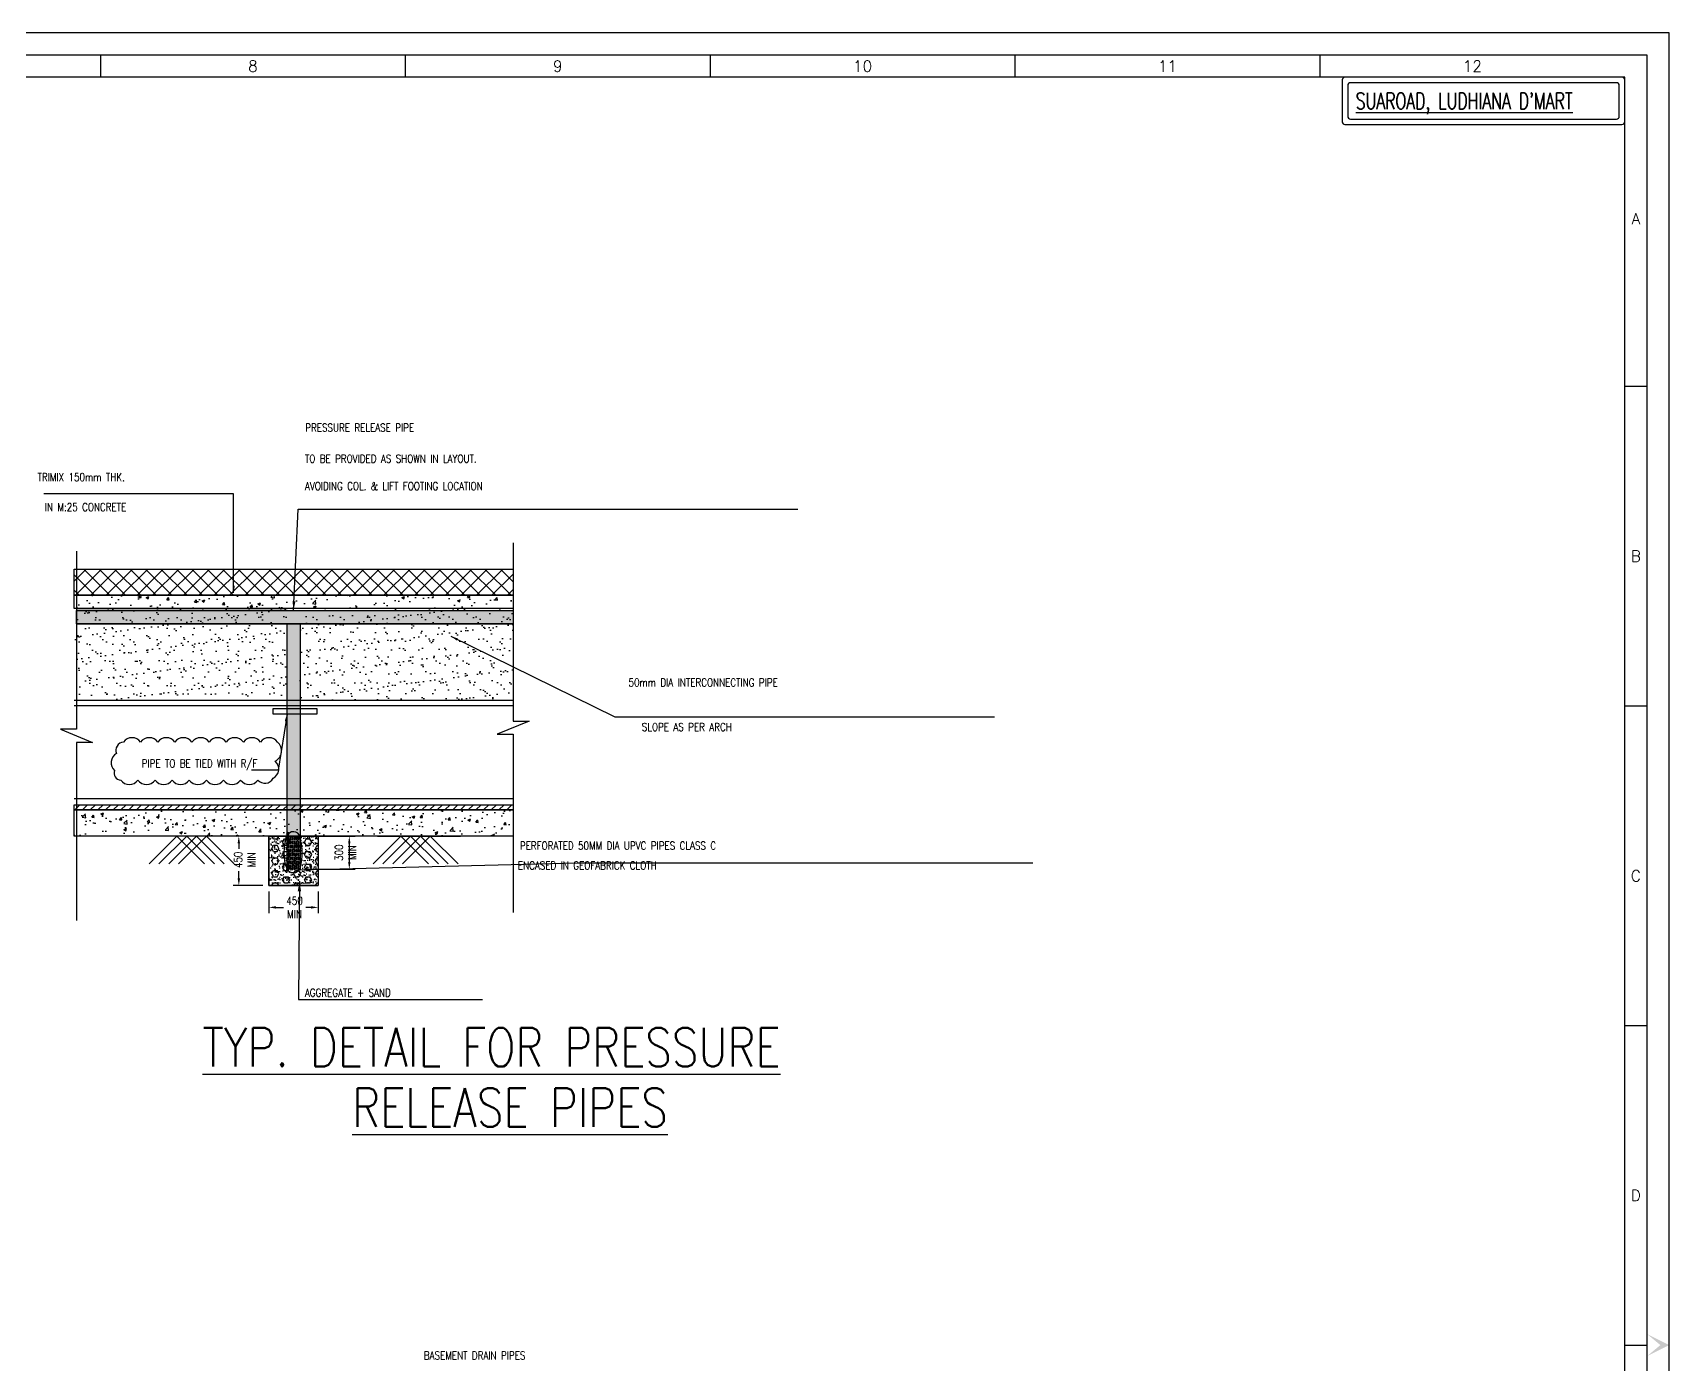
# Model space of a CAD drawing. Extents: x -69352 to 1013721, y -547461 to -186867.
# Drawn here: x 887478 to 943727, y -386413 to -340634 of the extents above; entities that cross this region are included whole.
import ezdxf
from ezdxf.enums import TextEntityAlignment as Align

# ---------------------------------------------------------------- set-up
doc = ezdxf.new("R2010")
doc.units = 0
doc.header["$LTSCALE"] = 500
doc.header["$MEASUREMENT"] = 0
doc.header["$PDMODE"] = 35
doc.header["$PDSIZE"] = -15
doc.layers.get('DEFPOINTS').update_dxf_attribs({"color": 4})
for name, color, linetype in [('CLOUD', 7, 'Continuous'), ('DIM', 5, 'Continuous'), ('Pipes', 1, 'Continuous'), ('PNA', 10, 'Continuous'), ('S-BEAM OUTER', 4, 'Continuous'), ('S-BRECK LINE', 8, 'Continuous'), ('S-CONCRET LINE', 4, 'Continuous'), ('S-DIM-1', 5, 'Continuous'), ('S-FILLING', 9, 'Continuous'), ('S-HATCH', 253, 'Continuous'), ('S-PCC', 9, 'Continuous'), ('S-REINFORCEMENT', 6, 'Continuous'), ('S-TEXT-1 @ 1', 4, 'Continuous'), ('SCHEDULE LINE-1', 7, 'Continuous'), ('SHEET', 7, 'Continuous'), ('TITLE', 4, 'Continuous')]:
    doc.layers.add(name, color=color, linetype=linetype)
doc.styles.add('ROMANS', font='simplex.shx', dxfattribs={"width": 0.8, "height": 275})
doc.dimstyles.new('dim100', dxfattribs={"dimtxt": 250, "dimasz": 250, "dimexe": 200, "dimexo": 200, "dimgap": 100, "dimtad": 1, "dimdec": 0, "dimzin": 0, "dimdsep": 46, "dimtxsty": 'ROMANS', "dimcen": 0, "dimclrd": 5, "dimclre": 5, "dimclrt": 4, "dimadec": 0, "dimazin": 0, "dimtfac": 1, "dimtdec": 0, "dimtix": 1, "dimtofl": 0, "dimtmove": 2, "dimatfit": 3, "dimfxl": 0, "dimtolj": 1, "dimtzin": 0, "dimlwd": -1, "dimlwe": -1, "dimarcsym": 0})
doc.dimstyles.new('dim33.33', dxfattribs={"dimtxt": 250, "dimasz": 250, "dimexe": 200, "dimexo": 200, "dimgap": 100, "dimtad": 1, "dimdec": 0, "dimlfac": 0.333331, "dimzin": 0, "dimdsep": 46, "dimtxsty": 'ROMANS', "dimcen": 0, "dimclrd": 5, "dimclre": 5, "dimclrt": 4, "dimadec": 0, "dimazin": 0, "dimtfac": 1, "dimtdec": 0, "dimtix": 1, "dimtofl": 0, "dimtmove": 2, "dimatfit": 3, "dimfxl": 0, "dimtolj": 1, "dimtzin": 0, "dimlwd": -1, "dimlwe": -1, "dimarcsym": 0})
doc.dimstyles.new('YOGITA', dxfattribs={"dimtxt": 375, "dimasz": 350, "dimexe": 100, "dimexo": 100, "dimgap": 100, "dimtad": 1, "dimdec": 0, "dimzin": 0, "dimdsep": 46, "dimtxsty": 'ROMANS', "dimsah": 1, "dimcen": 0, "dimclrd": 5, "dimclre": 5, "dimclrt": 4, "dimadec": 0, "dimazin": 0, "dimtfac": 1, "dimtdec": 0, "dimtmove": 0, "dimatfit": 3, "dimfxl": 0, "dimfrac": 1, "dimtolj": 1, "dimtzin": 0, "dimarcsym": 0})

# ---------------------------------------------------------------- blocks, each defined once
blk = doc.blocks.new('FOLDER')
at = {"layer": 'PNA'}
for points in [[(-1250, 2500), (0, 0), (0, 1000)], [(1250, 2500), (0, 0), (0, 1000)]]:
    blk.add_solid(points, dxfattribs=at)
blk = doc.blocks.new('zw$C05B')
at = {"flags": 128}
blk.add_lwpolyline([(0, 0), (82749, 0), (82749, 58210), (0, 58210)], close=True, dxfattribs=at)
at = {"layer": 'PNA'}
for p, q in [((48106, 57718), (48106, 57226)), ((54838, 57718), (54838, 57226)), ((61569, 57718), (61569, 57226)), ((68301, 57718), (68301, 57226)), ((75033, 57718), (75033, 57226)), ((81765, 50402), (82257, 50402)), ((81765, 43342), (82257, 43342)), ((81765, 36282), (82257, 36282)), ((81765, 29223), (82257, 29223))]:
    blk.add_line(p, q, dxfattribs=at)
at = {"layer": 'PNA', "color": 1}
for points in [[(984, 492), (82257, 492), (82257, 57718), (984, 57718)], [(1968, 984), (81765, 984), (81765, 57226), (1968, 57226)]]:
    blk.add_lwpolyline(points, close=True, dxfattribs=at)
at = {"layer": 'PNA', "xscale": 0.1967862005670764, "yscale": 0.1967862005670764, "zscale": 0.1967862005670764, "rotation": 90}
blk.add_blockref('FOLDER', (82749, 29223), dxfattribs=at)
at = {"layer": 'PNA', "style": 'ROMANS'}
for s, p in [('8', (51473, 57472)), ('9', (58204, 57472)), ('10', (64936, 57472)), ('11', (71668, 57472)), ('12', (78400, 57472)), ('A', (82011, 54102)), ('B', (82011, 46649)), ('C', (82011, 39589)), ('D', (82011, 32529))]:
    blk.add_text(s, height=246, dxfattribs=at).set_placement(p, align=Align.MIDDLE)
blk = doc.blocks.new('*D892')
at = {"layer": 'DEFPOINTS', "color": 0}
for p in [(896665, -368256), (896665, -369391), (898359, -369391)]:
    blk.add_point(p, dxfattribs=at)
at = {"layer": 'Pipes', "color": 5}
for p, q in [((896865, -368256), (898559, -368256)), ((898359, -368506), (898359, -369141)), ((896865, -369391), (898559, -369391))]:
    blk.add_line(p, q, dxfattribs=at)
for points in [[(898401, -368506), (898318, -368506), (898359, -368256)], [(898318, -369141), (898401, -369141), (898359, -369391)]]:
    blk.add_solid(points, dxfattribs=at)
at = {"layer": 'Pipes', "color": 4, "insert": (898233, -368824), "char_height": 275, "attachment_point": 5, "rotation": 90, "style": 'ROMANS'}
blk.add_mtext('\\A1;300 \\PMIN', dxfattribs=at)
blk = doc.blocks.new('*D893')
at = {"layer": 'DEFPOINTS', "color": 0}
for p in [(895609, -368256), (894562, -369958), (895591, -369958)]:
    blk.add_point(p, dxfattribs=at)
at = {"layer": 'Pipes', "color": 5}
for p, q in [((895409, -368256), (894362, -368256)), ((894562, -368506), (894562, -368690)), ((894562, -369708), (894562, -369456)), ((895391, -369958), (894362, -369958))]:
    blk.add_line(p, q, dxfattribs=at)
for points in [[(894603, -368506), (894520, -368506), (894562, -368256)], [(894520, -369708), (894603, -369708), (894562, -369958)]]:
    blk.add_solid(points, dxfattribs=at)
at = {"layer": 'Pipes', "color": 4, "insert": (894765, -369073), "char_height": 275, "attachment_point": 5, "rotation": 90, "style": 'ROMANS'}
blk.add_mtext('\\A1;450 \\PMIN', dxfattribs=at)
blk = doc.blocks.new('*D894')
at = {"layer": 'DEFPOINTS', "color": 0}
for p in [(895591, -369958), (897293, -369958), (895591, -370706)]:
    blk.add_point(p, dxfattribs=at)
at = {"layer": 'Pipes', "color": 5}
for p, q in [((895591, -370158), (895591, -370906)), ((897293, -370158), (897293, -370906)), ((895841, -370706), (896094, -370706)), ((897043, -370706), (896860, -370706))]:
    blk.add_line(p, q, dxfattribs=at)
for points in [[(895841, -370664), (895841, -370748), (895591, -370706)], [(897043, -370748), (897043, -370664), (897293, -370706)]]:
    blk.add_solid(points, dxfattribs=at)
at = {"layer": 'Pipes', "color": 4, "insert": (896477, -370706), "char_height": 275, "attachment_point": 5, "style": 'ROMANS'}
blk.add_mtext('\\A1;450 \\PMIN', dxfattribs=at)

msp = doc.modelspace()

# ---------------------------------------------------------------- hatches: boundary and pattern name
at = {"layer": 'Pipes'}
h = msp.add_hatch(dxfattribs=at)
h.set_pattern_fill('ANSI31', color=1, scale=10)
h.set_pattern_definition([(45, (-1294620.3732, 460651.6674), (-0.8838834765, 0.8838834765), [])])
h.paths.add_polyline_path([(896219.988, -360954.553), (896219.988, -368256.238), (896664.593, -368256.238), (896664.593, -360954.553)])
h.paths.add_polyline_path([(888981.025, -360494.553), (888981.025, -360954.553), (903990.704, -360954.553), (903990.704, -360494.553)])
h = msp.add_hatch(dxfattribs=at)
h.set_pattern_fill('AR-SAND', color=251, scale=100)
h.set_pattern_definition([(37.5, (-1294620.37, 460651.67), (-6.299336, 192.682377), [0, -152, 0, -170, 0, -162.5]), (7.5, (-1294620.37, 460651.67), (176.97767, 282.214607), [0, -82, 0, -137, 0, -52.5]), (327.5, (-1294743.37, 460651.67), (311.414186, 0.565905), [0, -50, 0, -180, 0, -235]), (317.5, (-1294743.37, 460651.67), (300.61266, 87.767556), [0, -25, 0, -118, 0, -135])])
h.paths.add_polyline_path([(895591.222, -368256.24), (895591.228, -369958.379), (897293.363, -369958.371), (897293.357, -368256.231)])
h = msp.add_hatch(dxfattribs=at)
h.set_pattern_fill('HEX', color=253, scale=1000)
h.set_pattern_definition([(0, (-1294620.37, 460651.67), (0, 216.50635), [125, -250]), (120, (-1294620.37, 460651.67), (-187.5, -108.253175), [125, -250]), (60, (-1294495.37, 460651.67), (-187.5, 108.253175), [125, -250])])
h.paths.add_polyline_path([(895591.222, -368256.24), (895591.228, -369958.379), (897293.363, -369958.371), (897293.357, -368256.231)])
h = msp.add_hatch(dxfattribs=at)
h.set_pattern_fill('DOTS', color=4, scale=200)
h.set_pattern_definition([(0, (-1294620.373, 460651.667), (6.25, 12.5), [0, -12.5])])
h.paths.add_polyline_path([(896219.987, -368256.237), (896219.987, -369391.001), (896664.593, -369391.001), (896664.593, -368256.237)])
at = {"layer": 'S-FILLING', "linetype": 'ByBlock'}
h = msp.add_hatch(dxfattribs=at)
h.set_pattern_fill('AR-SAND', color=256, scale=300, style=0)
h.set_pattern_definition([(37.5, (-28852924.5, 1710932.48), (-18.8980074, 578.047131), [0, -456, 0, -510, 0, -487.5]), (7.5, (-28852924.5, 1710932.5), (530.933012, 846.64382), [0, -246, 0, -411, 0, -157.5]), (327.5, (-28853293.5, 1710932.5), (934.2425585, 1.697716), [0, -150, 0, -540, 0, -705]), (317.5, (-28853293.5, 1710932.5), (901.837981, 263.30267), [0, -75, 0, -354, 0, -405])])
h.paths.add_polyline_path([(903990.705, -360426.248), (896669.988, -360426.251), (896669.988, -363576.248), (903990.706, -363576.248)])
h.paths.add_polyline_path([(896219.988, -360426.252), (888899.272, -360426.255), (888899.271, -363576.248), (896219.988, -363576.248)])
h.paths.add_polyline_path([(890884.46, -362006.569), (893884.46, -362006.569), (893884.46, -360881.569), (890884.46, -360881.569)], flags=24)
h.paths.add_polyline_path([(889686.246, -363458.644), (895757.675, -363458.644), (895757.675, -361744.358), (889686.246, -361744.358)], flags=24)
at = {"layer": 'S-HATCH', "linetype": 'ByBlock'}
h = msp.add_hatch(dxfattribs=at)
h.set_pattern_fill('ANSI37', color=256, scale=3000)
h.set_pattern_definition([(45, (-26335487.42, 906516.8), (-265.165043, 265.165043), []), (135, (-26335487.42, 906516.8), (-265.165043, -265.165043), [])])
h.paths.add_polyline_path([(888899.272, -359976.255), (888899.272, -359076.255), (903990.704, -359076.248), (903990.704, -359976.248)])
at = {"layer": 'S-HATCH'}
h = msp.add_hatch(dxfattribs=at)
h.set_pattern_fill('ANSI31', color=256, scale=1500, style=0)
h.set_pattern_definition([(45, (-28907056.69, 1707384.16), (-132.5825215, 132.5825215), [])])
h.paths.add_polyline_path([(888899.272, -367176.252), (888899.272, -367356.241), (903990.705, -367356.234), (903990.704, -367176.245)])
at = {"layer": 'S-PCC', "linetype": 'ByBlock'}
h = msp.add_hatch(dxfattribs=at)
h.set_pattern_fill('AR-CONC,_O', color=256, scale=133.333333)
h.set_pattern_definition([(50, (-33167375.6, 462678.3), (956.34691, -83.669513), [100, -1100]), (355, (-33167375.6, 462678.3), (-185.001778, 1002.922845), [80, -880]), (100.4514445, (-33167295.9, 462671.3), (771.34513, 919.253321), [84.986923, -934.85615]), (46.1842, (-33167375.6, 462945), (1422.98844, -220.692374), [150, -1650]), (96.6356355, (-33167257, 462926.6), (1246.21593, 1298.8248), [127.480456, -1402.285013]), (351.184164, (-33167375.6, 462945), (1246.215927, 1298.8248), [120, -1320]), (21, (-33167242.25, 462878.3), (795.87607, -536.825188), [100, -1100]), (326, (-33167242.3, 462878.3), (324.420443, 966.866727), [80, -880]), (71.4514447, (-33167175.9, 462833.55), (1120.296502, 430.041537), [84.98692, -934.85615]), (37.5, (-33167375.6, 462678.3), (16.2131404, 443.8584718), [0, -869.333333, 0, -893.333333, 0, -883.333333]), (7.5, (-33167375.6, 462678.3), (350.759383, 525.8822825), [0, -509.333333, 0, -849.333333, 0, -336.666667]), (327.5, (-33167672.92, 462678.3), (711.7632482, -30.0731623), [0, -333.333333, 0, -1040, 0, -1380]), (317.5, (-33167806.25, 462678.3), (777.581559, 133.47331), [0, -433.333333, 0, -690.666667, 0, -980])])
h.paths.add_polyline_path([(888899.272, -360426.255), (888899.272, -359976.255), (903990.704, -359976.248), (903990.704, -360426.248)])
h = msp.add_hatch(dxfattribs=at)
h.set_pattern_fill('AR-CONC,_O', color=256, scale=133.333333)
h.set_pattern_definition([(50, (-33328985.1, 455298.2), (956.34691, -83.669513), [100, -1100]), (355, (-33328985.1, 455298.2), (-185.001778, 1002.922845), [80, -880]), (100.4514445, (-33328905.4, 455291.2), (771.34513, 919.253321), [84.986923, -934.85615]), (46.1842, (-33328985.1, 455564.9), (1422.98844, -220.692374), [150, -1650]), (96.6356355, (-33328866.5, 455546.5), (1246.21593, 1298.8248), [127.480456, -1402.285013]), (351.184164, (-33328985.1, 455564.9), (1246.215927, 1298.8248), [120, -1320]), (21, (-33328851.8, 455498.2), (795.87607, -536.825188), [100, -1100]), (326, (-33328851.8, 455498.2), (324.420443, 966.866727), [80, -880]), (71.4514447, (-33328785.5, 455453.5), (1120.296502, 430.041537), [84.98692, -934.85615]), (37.5, (-33328985.1, 455298.2), (16.2131404, 443.8584718), [0, -869.333333, 0, -893.333333, 0, -883.333333]), (7.5, (-33328985.1, 455298.2), (350.759383, 525.8822825), [0, -509.333333, 0, -849.333333, 0, -336.666667]), (327.5, (-33329282.44, 455298.2), (711.7632482, -30.0731623), [0, -333.333333, 0, -1040, 0, -1380]), (317.5, (-33329415.8, 455298.2), (777.581559, 133.47331), [0, -433.333333, 0, -690.666667, 0, -980])])
h.paths.add_polyline_path([(888899.272, -368256.226), (888899.272, -367356.226), (903990.705, -367356.249), (903990.705, -368256.249)])

# ---------------------------------------------------------------- linework, layer by layer
at = {"linetype": 'ByBlock', "lineweight": -2}
msp.add_lwpolyline([(895893.841, -365023.955, 0.52056705), (895305.467, -365023.955, 0.52056705), (894717.093, -365023.955, 0.52056705), (894128.719, -365023.955, 0.52056705), (893540.345, -365023.955, 0.52056705), (892951.972, -365023.955, 0.52056705), (892363.598, -365023.955, 0.52056705), (891775.224, -365023.955, 0.52056705), (891186.85, -365023.955, 0.52056705), (890598.476, -365023.955, 0.52056705), (890358.325, -365416.286, 0.52056705), (890288.485, -366000.5, 0.52056705), (890506.183, -366329.502, 0.52056705), (891094.557, -366329.502, 0.52056705), (891682.931, -366329.502, 0.52056705), (892271.305, -366329.502, 0.52056705), (892859.679, -366329.502, 0.52056705), (893448.053, -366329.502, 0.52056705), (894036.427, -366329.502, 0.52056705), (894624.801, -366329.502, 0.52056705), (895213.175, -366329.502, 0.52056705), (895745.339, -366266.173, 0.52056705), (895815.18, -365681.959, 0.52056705)], format="xyb", close=True, dxfattribs=at)
at = {"layer": 'DIM', "linetype": 'Continuous'}
msp.add_lwpolyline([(895736.991, -363872.14), (897238.752, -363872.14), (897238.752, -364060.333), (895736.991, -364060.333)], close=True, dxfattribs=at)
at = {"layer": 'Pipes'}
for p, q in [((895591.222, -368256.24), (897293.365, -368256.238)), ((897293.359, -368823.611), (897292.628, -368794.82)), ((895591.236, -369958.379), (897293.363, -369958.365))]:
    msp.add_line(p, q, dxfattribs=at)
at = {"layer": 'Pipes', "color": 1}
for p, q in [((895591.222, -368256.24), (895591.236, -369958.378)), ((897293.365, -368256.231), (897293.363, -369958.371)), ((897293.363, -369958.371), (895591.236, -369958.37))]:
    msp.add_line(p, q, dxfattribs=at)
for points in [[(888981.025, -360494.553), (903990.704, -360494.553), (903990.704, -360954.553), (888981.025, -360954.553)], [(896219.988, -360954.553), (896664.593, -360954.553), (896664.593, -368256.238), (896219.988, -368256.238)]]:
    msp.add_lwpolyline(points, close=True, dxfattribs=at)
at = {"layer": 'Pipes', "color": 4}
for points in [[(895591.222, -368256.24), (897293.357, -368256.231), (897293.363, -369958.371), (895591.228, -369958.379)], [(896219.987, -368256.237), (896664.593, -368256.237), (896664.593, -369391.001), (896219.987, -369391.001)]]:
    msp.add_lwpolyline(points, close=True, dxfattribs=at)
at = {"layer": 'Pipes', "color": 3}
msp.add_lwpolyline([(896219.988, -368256.237, 0.197937926), (896219.988, -369391.001, 0.555116491), (896664.593, -369382.622, 0.132684168), (896664.593, -368278.626, 0.735399806), (896219.987, -368256.237, -31.763472057)], format="xyb", dxfattribs=at)
at = {"layer": 'S-BEAM OUTER'}
for p, q in [((896219.988, -360494.556), (888981.025, -360494.553)), ((888981.025, -360494.553), (903990.704, -360494.553)), ((888981.025, -360954.553), (896219.988, -360954.553)), ((896664.593, -360954.553), (903990.704, -360954.553))]:
    msp.add_line(p, q, dxfattribs=at)
for points in [[(896219.988, -360494.556), (896219.988, -360494.553), (896664.593, -360494.553)], [(896664.593, -360954.553), (896664.593, -369391.001), (896219.988, -369391.001), (896219.988, -360954.553)]]:
    msp.add_lwpolyline(points, dxfattribs=at)
at = {"layer": 'S-BRECK LINE'}
for points in [[(903990.704, -358176.294), (903990.706, -364300.637), (904540.202, -364300.637), (903441.211, -364751.899), (903990.706, -364751.899), (903990.703, -370876.242)], [(888981.026, -358458.593), (888981.023, -364582.936), (888431.528, -364582.936), (889530.519, -365034.199), (888981.023, -365034.199), (888981.027, -371158.542)]]:
    msp.add_lwpolyline(points, dxfattribs=at)
at = {"layer": 'S-CONCRET LINE', "ltscale": 2500}
for p, q in [((888899.271, -363576.248), (903990.706, -363576.248)), ((888899.272, -367176.249), (903990.705, -367176.249))]:
    msp.add_line(p, q, dxfattribs=at)
at = {"layer": 'S-HATCH'}
for points in [[(888899.272, -359976.255), (888899.272, -359076.255), (903990.704, -359076.248), (903990.704, -359976.248)], [(888899.272, -367356.241), (888899.272, -367176.252), (903990.704, -367176.245), (903990.705, -367356.234)]]:
    msp.add_lwpolyline(points, close=True, dxfattribs=at)
at = {"layer": 'S-PCC'}
for p, q in [((894242.679, -368256.238), (891396.51, -368256.238)), ((899332.95, -368256.241), (902179.118, -368256.241))]:
    msp.add_line(p, q, dxfattribs=at)
for points in [[(888899.272, -360426.255), (888899.272, -359976.255), (903990.704, -359976.248), (903990.704, -360426.248)], [(888899.272, -368256.226), (888899.272, -367356.226), (903990.705, -367356.249), (903990.705, -368256.249)]]:
    msp.add_lwpolyline(points, close=True, dxfattribs=at)
for points in [[(893387.805, -369210.835), (892433.211, -368256.241), (891478.616, -369210.835)], [(893725.305, -369210.835), (892770.711, -368256.241), (891816.116, -369210.835)], [(894062.805, -369210.835), (893108.211, -368256.241), (892153.616, -369210.835)], [(894400.305, -369210.835), (893445.711, -368256.241), (892491.116, -369210.835)], [(899175.324, -369210.838), (900129.918, -368256.244), (901084.512, -369210.838)], [(899512.824, -369210.838), (900467.418, -368256.244), (901422.012, -369210.838)], [(899850.324, -369210.838), (900804.918, -368256.244), (901759.512, -369210.838)], [(900187.824, -369210.838), (901142.418, -368256.244), (902097.012, -369210.838)]]:
    msp.add_lwpolyline(points, dxfattribs=at)
at = {"layer": 'S-REINFORCEMENT', "color": 5}
for points in [[(903990.706, -363776.248), (888899.271, -363776.248)], [(903990.705, -366976.249), (888899.271, -366976.249)]]:
    msp.add_lwpolyline(points, dxfattribs=at)
at = {"layer": 'SCHEDULE LINE-1', "color": 2}
for points in [[(932487.478, -342259.661), (932487.478, -343697.161, 0.414213562), (932581.228, -343790.911), (942101.512, -343790.911, 0.414213562), (942195.262, -343697.161), (942195.262, -342259.661, 0.414213562), (942101.512, -342165.911), (932581.228, -342165.911, 0.414213562)], [(932674.978, -342447.161), (932674.978, -343503.411, 0.414213562), (932774.978, -343603.411), (941914.012, -343603.411, 0.414213562), (942007.762, -343509.661), (942007.762, -342447.161, 0.414213562), (941914.012, -342353.411), (932768.728, -342353.411, 0.414213562)]]:
    msp.add_lwpolyline(points, format="xyb", close=True, dxfattribs=at)

# ---------------------------------------------------------------- block references
at = {"layer": 'SHEET', "xscale": 1.556519070149563, "yscale": 1.556519070149563, "zscale": 1.556519070149563}
msp.add_blockref('zw$C05B', (814927, -431239.516), dxfattribs=at)

# ---------------------------------------------------------------- texts
at = {"layer": 'S-TEXT-1 @ 1', "style": 'ROMANS', "width": 0.8}
for s, p in [('PRESSURE RELEASE PIPE', (896845.483, -354212.581)), ('TO BE PROVIDED AS SHOWN IN LAYOUT.', (896834.168, -355278.556)), ('TRIMIX 150mm THK.', (887643.751, -355912.312)), ('AVOIDING COL. & LIFT FOOTING LOCATION ', (896834.168, -356219.984)), ('IN M:25 CONCRETE', (887893.751, -356943.027)), ('50mm DIA INTERCONNECTING PIPE', (907956.943, -362973.474)), ('SLOPE AS PER ARCH', (908413.13, -364504.589)), ('PERFORATED 50MM DIA UPVC PIPES CLASS C', (904223.425, -368582.774)), ('ENCASED IN GEOFABRICK CLOTH', (904153.12, -369265.786)), ('BASEMENT DRAIN PIPES', (900922.399, -386110.682))]:
    msp.add_text(s, height=275, dxfattribs=at).set_placement(p, align=Align.MIDDLE_LEFT)
for s, p in [('PIPE TO BE TIED WITH R/F', (891221.302, -365893.608)), ('AGGREGATE + SAND ', (896832.967, -373774.963))]:
    msp.add_text(s, height=275, dxfattribs=at).set_placement(p)
at = {"layer": 'TITLE', "style": 'ROMANS', "width": 0.7}
msp.add_text("%%USUAROAD, LUDHIANA D'MART", height=562.5, dxfattribs=at).set_placement((932950.713, -342978.411), align=Align.MIDDLE_LEFT)
at = {"layer": 'TITLE', "style": 'ROMANS', "width": 0.8}
for s, p in [('%%UTYP. DETAIL FOR PRESSURE', (893311.974, -376178.884)), ('%%URELEASE PIPES', (898461.694, -378245.116))]:
    msp.add_text(s, height=1329.23077, dxfattribs=at).set_placement(p)

# ---------------------------------------------------------------- dimensions: what is measured, and where the dimension line sits
at = {"layer": 'Pipes', "color": 1}
for base, p1, p2, text, picture, middle in [((894561.505, -369958.37), (895608.939, -368256.241), (895591.236, -369958.37), '450 \\PMIN', '*D893', (894765.441, -369072.935)), ((898359.457, -369391.001), (896664.593, -368256.238), (896664.593, -369391.001), '300 \\PMIN', '*D892', (898233.264, -368823.619))]:
    dim = msp.add_linear_dim(base=base, p1=p1, p2=p2, angle=90, text=text, dimstyle='dim100', override={"dimarcsym": 1}, dxfattribs=at)
    dim.commit()
    dim.dimension.update_dxf_attribs({"geometry": picture, "text_midpoint": middle, "dimtype": 160})
dim = msp.add_linear_dim(base=(895591.244, -370706.059), p1=(897293.363, -369958.365), p2=(895591.244, -369958.379), text='450 \\PMIN', dimstyle='dim100', override={"dimarcsym": 1}, dxfattribs=at)
dim.commit()
dim.dimension.update_dxf_attribs({"geometry": '*D894', "text_midpoint": (896476.669, -370706.059), "dimtype": 160})

# ---------------------------------------------------------------- leaders
for points, dimstyle, override in [([(894384.46, -359892.043), (894384.46, -356484.153), (887856.586, -356484.153)], 'dim100', {"dimgap": 100, "dimtad": 0}), ([(901850.61, -361384.611), (907480.878, -364153.747), (920533.276, -364153.747)], 'dim33.33', {"dimgap": 100, "dimtad": 0}), ([(896219.988, -364060.333), (895914.218, -365985.953), (895003.064, -365985.953)], 'dim100', {"dimgap": 100, "dimtad": 0, "dimfxl": 50, "dimarcsym": 1}), ([(896664.593, -369419.416), (906193.454, -369177.484), (921855.133, -369177.484)], 'dim33.33', {"dimgap": 100, "dimtad": 0})]:
    msp.add_leader(points, dimstyle=dimstyle, override=override)
at = {"layer": 'CLOUD', "linetype": 'Continuous'}
msp.add_leader([(896647.151, -369802.159), (896609.93, -373874.958), (902938.922, -373874.958)], dimstyle='YOGITA', override={"dimgap": 100, "dimtad": 0}, dxfattribs=at)
at = {"layer": 'S-DIM-1'}
msp.add_leader([(896442.291, -360494.553), (896598.361, -357011.976), (913770.234, -357011.976)], dimstyle='dim100', override={"dimasz": 312.5}, dxfattribs=at)

doc.saveas('drawing.dxf')
